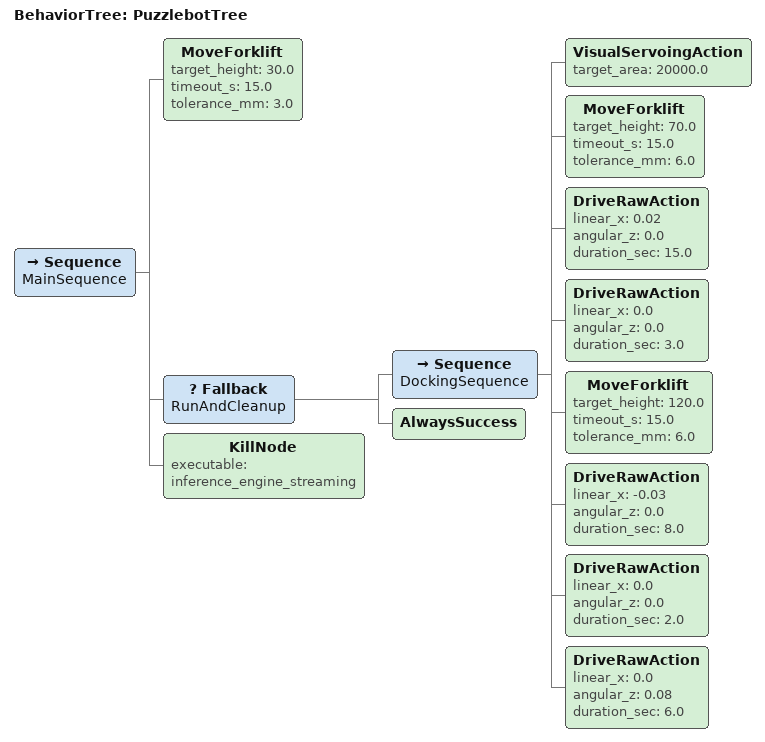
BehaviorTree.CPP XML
<root BTCPP_format="4">
  <BehaviorTree ID="PuzzlebotTree">
    <Sequence name="MainSequence">
    <MoveForklift target_height="30.0" timeout_s="15.0" tolerance_mm="3.0"/>

      <Fallback name="RunAndCleanup">
        <Sequence name="DockingSequence">

          <VisualServoingAction target_area="20000.0"/>
          <MoveForklift target_height="70.0" timeout_s="15.0" tolerance_mm="6.0"/>
          <DriveRawAction linear_x="0.02" angular_z="0.0" duration_sec="15.0"/>
          <DriveRawAction linear_x="0.0" angular_z="0.0" duration_sec="3.0"/>
          <MoveForklift target_height="120.0" timeout_s="15.0" tolerance_mm="6.0"/>
          <DriveRawAction linear_x="-0.03" angular_z="0.0" duration_sec="8.0"/>
          <DriveRawAction linear_x="0.0" angular_z="0.0" duration_sec="2.0"/>
          <DriveRawAction linear_x="0.0" angular_z="0.08" duration_sec="6.0"/>

        </Sequence>
        <AlwaysSuccess/>
      </Fallback>
      <KillNode executable="inference_engine_streaming"/>
    </Sequence>
  </BehaviorTree>
</root>
